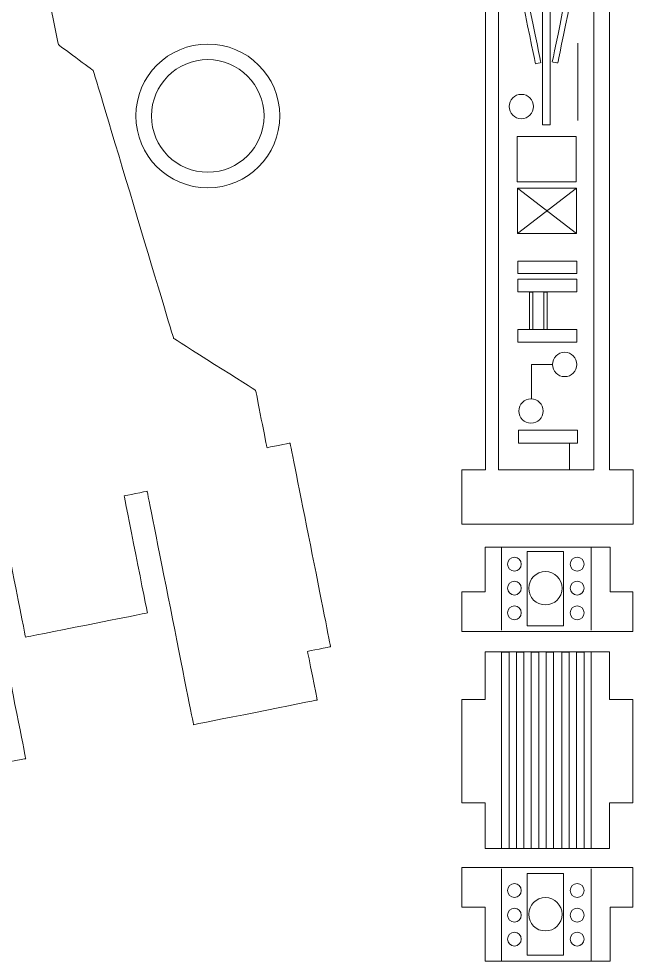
# Model space of a CAD drawing. Header units: centimetres. Extents: x -38.8 to 38.7, y -43.9 to 43.9.
# Drawn here: x 29.68 to 38.31, y -9.84 to 3.41 of the extents above; entities that cross this region are included whole.
import ezdxf

# ---------------------------------------------------------------- set-up
doc = ezdxf.new("R2010")
doc.units = ezdxf.units.CM
doc.header["$MEASUREMENT"] = 0
doc.layers.add('Layer 1', color=7, linetype='Continuous')

msp = doc.modelspace()

# ---------------------------------------------------------------- linework, layer by layer
at = {"layer": 'Layer 1', "color": 250, "lineweight": 20}
msp.add_ellipse((32.33455, 2.04545), major_axis=(0, 1.01109), ratio=1, dxfattribs=at)
at = {"layer": 'Layer 1', "color": 240, "lineweight": 20}
msp.add_ellipse((32.33455, 2.04545), major_axis=(0, 0.79131), ratio=1, dxfattribs=at)
at = {"layer": 'Layer 1', "color": 250, "lineweight": 20}
for points, knots in [([(35.90811, -2.93002), (35.90811, -2.93002), (35.90811, -3.69239), (35.90811, -3.69239), (35.90811, -3.69239), (35.90811, -3.69239), (38.31478, -3.69239), (38.31478, -3.69239), (38.31478, -3.69239), (38.31478, -3.69239), (38.31478, -2.93002), (38.31478, -2.93002), (38.31478, -2.93002), (38.31478, -2.93002), (37.98458, -2.93002), (37.98458, -2.93002), (37.98458, -2.93002), (37.98458, -2.93002), (37.98458, 6.78861), (37.98458, 6.78861), (37.98458, 6.78861), (37.98458, 6.78861), (38.31478, 6.78861), (38.31478, 6.78861), (38.31478, 6.78861), (38.31478, 6.78861), (38.31478, 7.55115), (38.31478, 7.55115), (38.31478, 7.55115), (38.31478, 7.55115), (37.98458, 7.55115), (37.98458, 7.55115), (37.98458, 7.55115), (37.98458, 7.55115), (37.98458, 8.34992), (37.98458, 8.34992), (37.98458, 8.34992), (37.98458, 8.34992), (36.23832, 8.34992), (36.23832, 8.34992), (36.23832, 8.34992), (36.23832, 8.34992), (36.23832, 7.55115), (36.23832, 7.55115), (36.23832, 7.55115), (36.23832, 7.55115), (35.90811, 7.55115), (35.90811, 7.55115), (35.90811, 7.55115), (35.90811, 7.55115), (35.90811, 6.78861), (35.90811, 6.78861), (35.90811, 6.78861), (35.90811, 6.78861), (36.23832, 6.78861), (36.23832, 6.78861), (36.23832, 6.78861), (36.23832, 6.78861), (36.23832, -2.93002), (36.23832, -2.93002), (36.23832, -2.93002), (36.23832, -2.93002), (35.90811, -2.93002), (35.90811, -2.93002)], [0, 0, 0, 0, 0.05882353, 0.05882353, 0.05882353, 0.05882354, 0.11764706, 0.11764706, 0.11764706, 0.11764707, 0.17647059, 0.17647059, 0.17647059, 0.1764706, 0.23529412, 0.23529412, 0.23529412, 0.23529413, 0.29411765, 0.29411765, 0.29411765, 0.29411766, 0.35294118, 0.35294118, 0.35294118, 0.35294119, 0.41176471, 0.41176471, 0.41176471, 0.41176472, 0.47058824, 0.47058824, 0.47058824, 0.47058825, 0.52941176, 0.52941176, 0.52941176, 0.52941177, 0.58823529, 0.58823529, 0.58823529, 0.5882353, 0.64705882, 0.64705882, 0.64705882, 0.64705883, 0.70588235, 0.70588235, 0.70588235, 0.70588236, 0.76470588, 0.76470588, 0.76470588, 0.76470589, 0.82352941, 0.82352941, 0.82352941, 0.82352942, 0.88235294, 0.88235294, 0.88235294, 0.88235295, 1, 1, 1, 1]), ([(28.48485, -5.99745), (28.48485, -5.99745), (28.15587, -6.02409), (28.15587, -6.02409), (28.15587, -6.02409), (28.15587, -6.02409), (28.25797, -7.28463), (28.25797, -7.28463), (28.25797, -7.28463), (28.25797, -7.28463), (29.77559, -6.99157), (29.77559, -6.99157), (29.77559, -6.99157), (29.77559, -6.99157), (29.12148, -3.70093), (29.12148, -3.70093), (29.12148, -3.70093), (29.12148, -3.70093), (29.44535, -3.63654), (29.44535, -3.63654), (29.44535, -3.63654), (29.44535, -3.63654), (29.77252, -5.28249), (29.77252, -5.28249), (29.77252, -5.28249), (29.77252, -5.28249), (31.48526, -4.94203), (31.48526, -4.94203), (31.48526, -4.94203), (31.48526, -4.94203), (31.15809, -3.29609), (31.15809, -3.29609), (31.15809, -3.29609), (31.15809, -3.29609), (31.48195, -3.23172), (31.48195, -3.23172), (31.48195, -3.23172), (31.48195, -3.23172), (32.13441, -6.51407), (32.13441, -6.51407), (32.13441, -6.51407), (32.13441, -6.51407), (33.8727, -6.16736), (33.8727, -6.16736), (33.8727, -6.16736), (33.8727, -6.16736), (33.73665, -5.48293), (33.73665, -5.48293), (33.73665, -5.48293), (33.73665, -5.48293), (34.0616, -5.41833), (34.0616, -5.41833), (34.0616, -5.41833), (34.0616, -5.41833), (33.49233, -2.55449), (33.49233, -2.55449), (33.49233, -2.55449), (33.49233, -2.55449), (33.16738, -2.61908), (33.16738, -2.61908), (33.16738, -2.61908), (33.16738, -2.61908), (33.00719, -1.8132), (33.00719, -1.8132), (33.00719, -1.8132), (33.00719, -1.8132), (31.85342, -1.08236), (31.85342, -1.08236), (31.85342, -1.08236), (31.85342, -1.08236), (30.72516, 2.68296), (30.72516, 2.68296), (30.72516, 2.68296), (30.72516, 2.68296), (30.23364, 3.04821), (30.23364, 3.04821), (30.23364, 3.04821), (30.23364, 3.04821), (29.21097, 8.19303), (29.21097, 8.19303), (29.21097, 8.19303), (29.21097, 8.19303), (28.8871, 8.12866), (28.8871, 8.12866), (28.8871, 8.12866), (28.8871, 8.12866), (28.95218, 7.80131), (28.95218, 7.80131), (28.95218, 7.80131), (28.95218, 7.80131), (27.23943, 7.46086), (27.23943, 7.46086), (27.23943, 7.46086), (27.23943, 7.46086), (27.17875, 7.76617), (27.17875, 7.76617), (27.17875, 7.76617), (27.17875, 7.76617), (26.85488, 7.7018), (26.85488, 7.7018), (26.85488, 7.7018), (26.85488, 7.7018), (27.87317, 2.57899), (27.87317, 2.57899), (27.87317, 2.57899), (27.87317, 2.57899), (27.50239, 2.04235), (27.50239, 2.04235), (27.50239, 2.04235), (27.50239, 2.04235), (27.6322, 0.44126), (27.6322, 0.44126), (27.6322, 0.44126), (27.6322, 0.44126), (27.96119, 0.46791), (27.96119, 0.46791), (27.96119, 0.46791), (27.96119, 0.46791), (28.48485, -5.99745), (28.48485, -5.99745)], [0, 0, 0, 0, 0.03225806, 0.03225806, 0.03225806, 0.03225807, 0.06451613, 0.06451613, 0.06451613, 0.06451614, 0.09677419, 0.09677419, 0.09677419, 0.0967742, 0.12903226, 0.12903226, 0.12903226, 0.12903227, 0.16129032, 0.16129032, 0.16129032, 0.16129033, 0.19354839, 0.19354839, 0.19354839, 0.1935484, 0.22580645, 0.22580645, 0.22580645, 0.22580646, 0.25806452, 0.25806452, 0.25806452, 0.25806453, 0.29032258, 0.29032258, 0.29032258, 0.29032259, 0.32258065, 0.32258065, 0.32258065, 0.32258066, 0.35483871, 0.35483871, 0.35483871, 0.35483872, 0.38709677, 0.38709677, 0.38709677, 0.38709678, 0.41935484, 0.41935484, 0.41935484, 0.41935485, 0.4516129, 0.4516129, 0.4516129, 0.45161291, 0.48387097, 0.48387097, 0.48387097, 0.48387098, 0.51612903, 0.51612903, 0.51612903, 0.51612904, 0.5483871, 0.5483871, 0.5483871, 0.54838711, 0.58064516, 0.58064516, 0.58064516, 0.58064517, 0.61290323, 0.61290323, 0.61290323, 0.61290324, 0.64516129, 0.64516129, 0.64516129, 0.6451613, 0.67741935, 0.67741935, 0.67741935, 0.67741936, 0.70967742, 0.70967742, 0.70967742, 0.70967743, 0.74193548, 0.74193548, 0.74193548, 0.74193549, 0.77419355, 0.77419355, 0.77419355, 0.77419356, 0.80645161, 0.80645161, 0.80645161, 0.80645162, 0.83870968, 0.83870968, 0.83870968, 0.83870969, 0.87096774, 0.87096774, 0.87096774, 0.87096775, 0.90322581, 0.90322581, 0.90322581, 0.90322582, 0.93548387, 0.93548387, 0.93548387, 0.93548388, 1, 1, 1, 1]), ([(35.9048, -5.20387), (35.9048, -5.20387), (35.9048, -4.64385), (35.9048, -4.64385), (35.9048, -4.64385), (35.9048, -4.64385), (36.235, -4.64385), (36.235, -4.64385), (36.235, -4.64385), (36.235, -4.64385), (36.235, -4.01704), (36.235, -4.01704), (36.235, -4.01704), (36.235, -4.01704), (37.99048, -4.01704), (37.99048, -4.01704), (37.99048, -4.01704), (37.99048, -4.01704), (37.99048, -4.64385), (37.99048, -4.64385), (37.99048, -4.64385), (37.99048, -4.64385), (38.31144, -4.64385), (38.31144, -4.64385), (38.31144, -4.64385), (38.31144, -4.64385), (38.31144, -5.20387), (38.31144, -5.20387), (38.31144, -5.20387), (38.31144, -5.20387), (35.9048, -5.20387), (35.9048, -5.20387)], [0, 0, 0, 0, 0.11111111, 0.11111111, 0.11111111, 0.11111112, 0.22222222, 0.22222222, 0.22222222, 0.22222223, 0.33333333, 0.33333333, 0.33333333, 0.33333334, 0.44444444, 0.44444444, 0.44444444, 0.44444445, 0.55555556, 0.55555556, 0.55555556, 0.55555557, 0.66666667, 0.66666667, 0.66666667, 0.66666668, 0.77777778, 0.77777778, 0.77777778, 0.77777779, 1, 1, 1, 1]), ([(36.235, -5.488), (36.235, -5.488), (36.235, -6.16084), (36.235, -6.16084), (36.235, -6.16084), (36.235, -6.16084), (35.9048, -6.16084), (35.9048, -6.16084), (35.9048, -6.16084), (35.9048, -6.16084), (35.9048, -7.61051), (35.9048, -7.61051), (35.9048, -7.61051), (35.9048, -7.61051), (36.235, -7.61051), (36.235, -7.61051), (36.235, -7.61051), (36.235, -7.61051), (36.235, -8.25312), (36.235, -8.25312), (36.235, -8.25312), (36.235, -8.25312), (37.98124, -8.25312), (37.98124, -8.25312), (37.98124, -8.25312), (37.98124, -8.25312), (37.98124, -7.61051), (37.98124, -7.61051), (37.98124, -7.61051), (37.98124, -7.61051), (38.31144, -7.61051), (38.31144, -7.61051), (38.31144, -7.61051), (38.31144, -7.61051), (38.31144, -6.16084), (38.31144, -6.16084), (38.31144, -6.16084), (38.31144, -6.16084), (37.98124, -6.16084), (37.98124, -6.16084), (37.98124, -6.16084), (37.98124, -6.16084), (37.98124, -5.488), (37.98124, -5.488), (37.98124, -5.488), (37.98124, -5.488), (36.235, -5.488), (36.235, -5.488)], [0, 0, 0, 0, 0.07692308, 0.07692308, 0.07692308, 0.07692309, 0.15384615, 0.15384615, 0.15384615, 0.15384616, 0.23076923, 0.23076923, 0.23076923, 0.23076924, 0.30769231, 0.30769231, 0.30769231, 0.30769232, 0.38461538, 0.38461538, 0.38461538, 0.38461539, 0.46153846, 0.46153846, 0.46153846, 0.46153847, 0.53846154, 0.53846154, 0.53846154, 0.53846155, 0.61538462, 0.61538462, 0.61538462, 0.61538463, 0.69230769, 0.69230769, 0.69230769, 0.6923077, 0.76923077, 0.76923077, 0.76923077, 0.76923078, 0.84615385, 0.84615385, 0.84615385, 0.84615386, 1, 1, 1, 1]), ([(35.9048, -8.52165), (35.9048, -8.52165), (35.9048, -9.08167), (35.9048, -9.08167), (35.9048, -9.08167), (35.9048, -9.08167), (36.235, -9.08167), (36.235, -9.08167), (36.235, -9.08167), (36.235, -9.08167), (36.235, -9.83848), (36.235, -9.83848), (36.235, -9.83848), (36.235, -9.83848), (37.99048, -9.83848), (37.99048, -9.83848), (37.99048, -9.83848), (37.99048, -9.83848), (37.99048, -9.08167), (37.99048, -9.08167), (37.99048, -9.08167), (37.99048, -9.08167), (38.31144, -9.08167), (38.31144, -9.08167), (38.31144, -9.08167), (38.31144, -9.08167), (38.31144, -8.52165), (38.31144, -8.52165), (38.31144, -8.52165), (38.31144, -8.52165), (35.9048, -8.52165), (35.9048, -8.52165)], [0, 0, 0, 0, 0.11111111, 0.11111111, 0.11111111, 0.11111112, 0.22222222, 0.22222222, 0.22222222, 0.22222223, 0.33333333, 0.33333333, 0.33333333, 0.33333334, 0.44444444, 0.44444444, 0.44444444, 0.44444445, 0.55555556, 0.55555556, 0.55555556, 0.55555557, 0.66666667, 0.66666667, 0.66666667, 0.66666668, 0.77777778, 0.77777778, 0.77777778, 0.77777779, 1, 1, 1, 1])]:
    msp.add_open_spline(points, degree=3, knots=knots, dxfattribs=at)
at = {"layer": 'Layer 1', "color": 114, "lineweight": 20}
for points, knots in [([(36.42362, 8.05378), (36.42362, 8.05378), (36.42362, -2.92893), (36.42362, -2.92893), (36.42362, -2.92893), (36.42362, -2.92893), (37.76409, -2.92893), (37.76409, -2.92893), (37.76409, -2.92893), (37.76409, -2.92893), (37.76409, 8.05378), (37.76409, 8.05378), (37.76409, 8.05378), (37.76409, 8.05378), (36.42362, 8.05378), (36.42362, 8.05378)], [0, 0, 0, 0, 0.2, 0.2, 0.2, 0.20000001, 0.4, 0.4, 0.4, 0.40000001, 0.6, 0.6, 0.6, 0.60000001, 1, 1, 1, 1]), ([(37.03822, 4.96108), (37.03822, 4.96108), (37.03822, 1.91886), (37.03822, 1.91886), (37.03822, 1.91886), (37.03822, 1.91886), (37.14986, 1.91886), (37.14986, 1.91886), (37.14986, 1.91886), (37.14986, 1.91886), (37.14986, 4.96108), (37.14986, 4.96108), (37.14986, 4.96108), (37.14986, 4.96108), (37.03822, 4.96108), (37.03822, 4.96108)], [0, 0, 0, 0, 0.2, 0.2, 0.2, 0.20000001, 0.4, 0.4, 0.4, 0.40000001, 0.6, 0.6, 0.6, 0.60000001, 1, 1, 1, 1]), ([(36.6705, 4.47651), (36.6705, 4.47651), (36.59315, 4.46053), (36.59315, 4.46053), (36.59315, 4.46053), (36.59315, 4.46053), (36.9404, 2.7799), (36.9404, 2.7799), (36.9404, 2.7799), (36.9404, 2.7799), (37.01775, 2.79588), (37.01775, 2.79588), (37.01775, 2.79588), (37.01775, 2.79588), (36.6705, 4.47651), (36.6705, 4.47651)], [0, 0, 0, 0, 0.2, 0.2, 0.2, 0.20000001, 0.4, 0.4, 0.4, 0.40000001, 0.6, 0.6, 0.6, 0.60000001, 1, 1, 1, 1]), ([(37.525, 4.48651), (37.525, 4.48651), (37.60235, 4.47053), (37.60235, 4.47053), (37.60235, 4.47053), (37.60235, 4.47053), (37.2551, 2.7899), (37.2551, 2.7899), (37.2551, 2.7899), (37.2551, 2.7899), (37.17775, 2.80588), (37.17775, 2.80588), (37.17775, 2.80588), (37.17775, 2.80588), (37.525, 4.48651), (37.525, 4.48651)], [0, 0, 0, 0, 0.2, 0.2, 0.2, 0.20000001, 0.4, 0.4, 0.4, 0.40000001, 0.6, 0.6, 0.6, 0.60000001, 1, 1, 1, 1]), ([(36.91379, 2.17792), (36.91379, 2.08345), (36.8372, 2.00686), (36.74273, 2.00686), (36.74273, 2.00686), (36.64826, 2.00686), (36.57167, 2.08345), (36.57167, 2.17792), (36.57167, 2.17792), (36.57167, 2.27239), (36.64826, 2.34898), (36.74273, 2.34898), (36.74273, 2.34898), (36.8372, 2.34898), (36.91379, 2.27239), (36.91379, 2.17792)], [0, 0, 0, 0, 0.2, 0.2, 0.2, 0.20000001, 0.4, 0.4, 0.4, 0.40000001, 0.6, 0.6, 0.6, 0.60000001, 1, 1, 1, 1]), ([(36.6832, 1.75786), (36.6832, 1.75786), (36.6832, 1.11804), (36.6832, 1.11804), (36.6832, 1.11804), (36.6832, 1.11804), (37.51532, 1.11804), (37.51532, 1.11804), (37.51532, 1.11804), (37.51532, 1.11804), (37.51532, 1.75786), (37.51532, 1.75786), (37.51532, 1.75786), (37.51532, 1.75786), (36.6832, 1.75786), (36.6832, 1.75786)], [0, 0, 0, 0, 0.2, 0.2, 0.2, 0.20000001, 0.4, 0.4, 0.4, 0.40000001, 0.6, 0.6, 0.6, 0.60000001, 1, 1, 1, 1]), ([(36.6867, 1.03027), (36.6867, 1.03027), (36.6867, 0.39045), (36.6867, 0.39045), (36.6867, 0.39045), (36.6867, 0.39045), (37.51881, 0.39045), (37.51881, 0.39045), (37.51881, 0.39045), (37.51881, 0.39045), (37.51881, 1.03027), (37.51881, 1.03027), (37.51881, 1.03027), (37.51881, 1.03027), (36.6867, 1.03027), (36.6867, 1.03027)], [0, 0, 0, 0, 0.2, 0.2, 0.2, 0.20000001, 0.4, 0.4, 0.4, 0.40000001, 0.6, 0.6, 0.6, 0.60000001, 1, 1, 1, 1]), ([(36.69163, 0.00502), (36.69163, 0.00502), (36.69163, -0.17179), (36.69163, -0.17179), (36.69163, -0.17179), (36.69163, -0.17179), (37.52152, -0.17179), (37.52152, -0.17179), (37.52152, -0.17179), (37.52152, -0.17179), (37.52152, 0.00502), (37.52152, 0.00502), (37.52152, 0.00502), (37.52152, 0.00502), (36.69163, 0.00502), (36.69163, 0.00502)], [0, 0, 0, 0, 0.2, 0.2, 0.2, 0.20000001, 0.4, 0.4, 0.4, 0.40000001, 0.6, 0.6, 0.6, 0.60000001, 1, 1, 1, 1]), ([(36.69163, -0.25075), (36.69163, -0.25075), (36.69163, -0.42756), (36.69163, -0.42756), (36.69163, -0.42756), (36.69163, -0.42756), (37.52152, -0.42756), (37.52152, -0.42756), (37.52152, -0.42756), (37.52152, -0.42756), (37.52152, -0.25075), (37.52152, -0.25075), (37.52152, -0.25075), (37.52152, -0.25075), (36.69163, -0.25075), (36.69163, -0.25075)], [0, 0, 0, 0, 0.2, 0.2, 0.2, 0.20000001, 0.4, 0.4, 0.4, 0.40000001, 0.6, 0.6, 0.6, 0.60000001, 1, 1, 1, 1]), ([(36.85677, -0.95551), (36.85677, -0.95551), (36.85677, -0.43052), (36.85677, -0.43052), (36.85677, -0.43052), (36.85677, -0.43052), (36.90505, -0.43052), (36.90505, -0.43052), (36.90505, -0.43052), (36.90505, -0.43052), (36.90505, -0.95551), (36.90505, -0.95551), (36.90505, -0.95551), (36.90505, -0.95551), (36.85677, -0.95551), (36.85677, -0.95551)], [0, 0, 0, 0, 0.2, 0.2, 0.2, 0.20000001, 0.4, 0.4, 0.4, 0.40000001, 0.6, 0.6, 0.6, 0.60000001, 1, 1, 1, 1]), ([(37.05786, -0.95901), (37.05786, -0.95901), (37.05786, -0.43402), (37.05786, -0.43402), (37.05786, -0.43402), (37.05786, -0.43402), (37.10614, -0.43402), (37.10614, -0.43402), (37.10614, -0.43402), (37.10614, -0.43402), (37.10614, -0.95901), (37.10614, -0.95901), (37.10614, -0.95901), (37.10614, -0.95901), (37.05786, -0.95901), (37.05786, -0.95901)], [0, 0, 0, 0, 0.2, 0.2, 0.2, 0.20000001, 0.4, 0.4, 0.4, 0.40000001, 0.6, 0.6, 0.6, 0.60000001, 1, 1, 1, 1]), ([(36.69163, -0.95629), (36.69163, -0.95629), (36.69163, -1.1331), (36.69163, -1.1331), (36.69163, -1.1331), (36.69163, -1.1331), (37.52152, -1.1331), (37.52152, -1.1331), (37.52152, -1.1331), (37.52152, -1.1331), (37.52152, -0.95629), (37.52152, -0.95629), (37.52152, -0.95629), (37.52152, -0.95629), (36.69163, -0.95629), (36.69163, -0.95629)], [0, 0, 0, 0, 0.2, 0.2, 0.2, 0.20000001, 0.4, 0.4, 0.4, 0.40000001, 0.6, 0.6, 0.6, 0.60000001, 1, 1, 1, 1]), ([(37.52233, -1.44924), (37.52233, -1.54371), (37.44574, -1.6203), (37.35127, -1.6203), (37.35127, -1.6203), (37.2568, -1.6203), (37.18021, -1.54371), (37.18021, -1.44924), (37.18021, -1.44924), (37.18021, -1.35477), (37.2568, -1.27818), (37.35127, -1.27818), (37.35127, -1.27818), (37.44574, -1.27818), (37.52233, -1.35477), (37.52233, -1.44924)], [0, 0, 0, 0, 0.2, 0.2, 0.2, 0.20000001, 0.4, 0.4, 0.4, 0.40000001, 0.6, 0.6, 0.6, 0.60000001, 1, 1, 1, 1]), ([(37.17488, -1.45009), (37.17488, -1.45009), (36.88384, -1.45149), (36.88384, -1.45149), (36.88384, -1.45149), (36.88384, -1.45149), (36.88613, -1.92773), (36.88613, -1.92773)], [0, 0, 0, 0, 0.33333333, 0.33333333, 0.33333333, 0.33333334, 1, 1, 1, 1]), ([(37.04923, -2.10416), (37.04923, -2.19863), (36.97264, -2.27522), (36.87817, -2.27522), (36.87817, -2.27522), (36.7837, -2.27522), (36.70711, -2.19863), (36.70711, -2.10416), (36.70711, -2.10416), (36.70711, -2.00969), (36.7837, -1.9331), (36.87817, -1.9331), (36.87817, -1.9331), (36.97264, -1.9331), (37.04923, -2.00969), (37.04923, -2.10416)], [0, 0, 0, 0, 0.2, 0.2, 0.2, 0.20000001, 0.4, 0.4, 0.4, 0.40000001, 0.6, 0.6, 0.6, 0.60000001, 1, 1, 1, 1]), ([(36.70395, -2.55701), (36.70395, -2.55701), (36.70395, -2.37222), (36.70395, -2.37222), (36.70395, -2.37222), (36.70395, -2.37222), (37.5321, -2.37222), (37.5321, -2.37222), (37.5321, -2.37222), (37.5321, -2.37222), (37.5321, -2.55701), (37.5321, -2.55701), (37.5321, -2.55701), (37.5321, -2.55701), (36.70395, -2.55701), (36.70395, -2.55701)], [0, 0, 0, 0, 0.2, 0.2, 0.2, 0.20000001, 0.4, 0.4, 0.4, 0.40000001, 0.6, 0.6, 0.6, 0.60000001, 1, 1, 1, 1]), ([(36.82596, -5.12163), (36.82596, -5.12163), (36.82596, -4.07951), (36.82596, -4.07951), (36.82596, -4.07951), (36.82596, -4.07951), (37.33748, -4.07951), (37.33748, -4.07951), (37.33748, -4.07951), (37.33748, -4.07951), (37.33748, -5.12163), (37.33748, -5.12163), (37.33748, -5.12163), (37.33748, -5.12163), (36.82596, -5.12163), (36.82596, -5.12163)], [0, 0, 0, 0, 0.2, 0.2, 0.2, 0.20000001, 0.4, 0.4, 0.4, 0.40000001, 0.6, 0.6, 0.6, 0.60000001, 1, 1, 1, 1]), ([(36.54814, -4.25709), (36.54814, -4.20351), (36.59158, -4.16007), (36.64516, -4.16007), (36.64516, -4.16007), (36.69874, -4.16007), (36.74218, -4.20351), (36.74218, -4.25709), (36.74218, -4.25709), (36.74218, -4.31067), (36.69874, -4.35411), (36.64516, -4.35411), (36.64516, -4.35411), (36.59158, -4.35411), (36.54814, -4.31067), (36.54814, -4.25709)], [0, 0, 0, 0, 0.2, 0.2, 0.2, 0.20000001, 0.4, 0.4, 0.4, 0.40000001, 0.6, 0.6, 0.6, 0.60000001, 1, 1, 1, 1]), ([(37.43009, -4.25709), (37.43009, -4.20351), (37.47353, -4.16007), (37.52711, -4.16007), (37.52711, -4.16007), (37.58069, -4.16007), (37.62413, -4.20351), (37.62413, -4.25709), (37.62413, -4.25709), (37.62413, -4.31067), (37.58069, -4.35411), (37.52711, -4.35411), (37.52711, -4.35411), (37.47353, -4.35411), (37.43009, -4.31067), (37.43009, -4.25709)], [0, 0, 0, 0, 0.2, 0.2, 0.2, 0.20000001, 0.4, 0.4, 0.4, 0.40000001, 0.6, 0.6, 0.6, 0.60000001, 1, 1, 1, 1]), ([(37.31606, -4.59546), (37.31606, -4.46604), (37.21114, -4.36112), (37.08172, -4.36112), (37.08172, -4.36112), (36.9523, -4.36112), (36.84738, -4.46604), (36.84738, -4.59546), (36.84738, -4.59546), (36.84738, -4.72488), (36.9523, -4.8298), (37.08172, -4.8298), (37.08172, -4.8298), (37.21114, -4.8298), (37.31606, -4.72488), (37.31606, -4.59546)], [0, 0, 0, 0, 0.2, 0.2, 0.2, 0.20000001, 0.4, 0.4, 0.4, 0.40000001, 0.6, 0.6, 0.6, 0.60000001, 1, 1, 1, 1]), ([(36.54814, -4.59329), (36.54814, -4.53971), (36.59158, -4.49627), (36.64516, -4.49627), (36.64516, -4.49627), (36.69874, -4.49627), (36.74218, -4.53971), (36.74218, -4.59329), (36.74218, -4.59329), (36.74218, -4.64687), (36.69874, -4.69031), (36.64516, -4.69031), (36.64516, -4.69031), (36.59158, -4.69031), (36.54814, -4.64687), (36.54814, -4.59329)], [0, 0, 0, 0, 0.2, 0.2, 0.2, 0.20000001, 0.4, 0.4, 0.4, 0.40000001, 0.6, 0.6, 0.6, 0.60000001, 1, 1, 1, 1]), ([(37.43009, -4.59329), (37.43009, -4.53971), (37.47353, -4.49627), (37.52711, -4.49627), (37.52711, -4.49627), (37.58069, -4.49627), (37.62413, -4.53971), (37.62413, -4.59329), (37.62413, -4.59329), (37.62413, -4.64687), (37.58069, -4.69031), (37.52711, -4.69031), (37.52711, -4.69031), (37.47353, -4.69031), (37.43009, -4.64687), (37.43009, -4.59329)], [0, 0, 0, 0, 0.2, 0.2, 0.2, 0.20000001, 0.4, 0.4, 0.4, 0.40000001, 0.6, 0.6, 0.6, 0.60000001, 1, 1, 1, 1]), ([(36.54814, -4.9406), (36.54814, -4.88702), (36.59158, -4.84358), (36.64516, -4.84358), (36.64516, -4.84358), (36.69874, -4.84358), (36.74218, -4.88702), (36.74218, -4.9406), (36.74218, -4.9406), (36.74218, -4.99418), (36.69874, -5.03762), (36.64516, -5.03762), (36.64516, -5.03762), (36.59158, -5.03762), (36.54814, -4.99418), (36.54814, -4.9406)], [0, 0, 0, 0, 0.2, 0.2, 0.2, 0.20000001, 0.4, 0.4, 0.4, 0.40000001, 0.6, 0.6, 0.6, 0.60000001, 1, 1, 1, 1]), ([(37.43009, -4.9406), (37.43009, -4.88702), (37.47353, -4.84358), (37.52711, -4.84358), (37.52711, -4.84358), (37.58069, -4.84358), (37.62413, -4.88702), (37.62413, -4.9406), (37.62413, -4.9406), (37.62413, -4.99418), (37.58069, -5.03762), (37.52711, -5.03762), (37.52711, -5.03762), (37.47353, -5.03762), (37.43009, -4.99418), (37.43009, -4.9406)], [0, 0, 0, 0, 0.2, 0.2, 0.2, 0.20000001, 0.4, 0.4, 0.4, 0.40000001, 0.6, 0.6, 0.6, 0.60000001, 1, 1, 1, 1]), ([(36.46437, -5.49596), (36.46437, -5.49596), (36.46437, -8.25312), (36.46437, -8.25312), (36.46437, -8.25312), (36.46437, -8.25312), (36.56947, -8.25312), (36.56947, -8.25312), (36.56947, -8.25312), (36.56947, -8.25312), (36.56947, -5.49596), (36.56947, -5.49596), (36.56947, -5.49596), (36.56947, -5.49596), (36.46437, -5.49596), (36.46437, -5.49596)], [0, 0, 0, 0, 0.2, 0.2, 0.2, 0.20000001, 0.4, 0.4, 0.4, 0.40000001, 0.6, 0.6, 0.6, 0.60000001, 1, 1, 1, 1]), ([(36.67437, -5.49596), (36.67437, -5.49596), (36.67437, -8.25312), (36.67437, -8.25312), (36.67437, -8.25312), (36.67437, -8.25312), (36.77947, -8.25312), (36.77947, -8.25312), (36.77947, -8.25312), (36.77947, -8.25312), (36.77947, -5.49596), (36.77947, -5.49596), (36.77947, -5.49596), (36.77947, -5.49596), (36.67437, -5.49596), (36.67437, -5.49596)], [0, 0, 0, 0, 0.2, 0.2, 0.2, 0.20000001, 0.4, 0.4, 0.4, 0.40000001, 0.6, 0.6, 0.6, 0.60000001, 1, 1, 1, 1]), ([(36.88211, -5.49596), (36.88211, -5.49596), (36.88211, -8.25312), (36.88211, -8.25312), (36.88211, -8.25312), (36.88211, -8.25312), (36.98721, -8.25312), (36.98721, -8.25312), (36.98721, -8.25312), (36.98721, -8.25312), (36.98721, -5.49596), (36.98721, -5.49596), (36.98721, -5.49596), (36.98721, -5.49596), (36.88211, -5.49596), (36.88211, -5.49596)], [0, 0, 0, 0, 0.2, 0.2, 0.2, 0.20000001, 0.4, 0.4, 0.4, 0.40000001, 0.6, 0.6, 0.6, 0.60000001, 1, 1, 1, 1]), ([(37.09211, -5.49596), (37.09211, -5.49596), (37.09211, -8.25312), (37.09211, -8.25312), (37.09211, -8.25312), (37.09211, -8.25312), (37.19721, -8.25312), (37.19721, -8.25312), (37.19721, -8.25312), (37.19721, -8.25312), (37.19721, -5.49596), (37.19721, -5.49596), (37.19721, -5.49596), (37.19721, -5.49596), (37.09211, -5.49596), (37.09211, -5.49596)], [0, 0, 0, 0, 0.2, 0.2, 0.2, 0.20000001, 0.4, 0.4, 0.4, 0.40000001, 0.6, 0.6, 0.6, 0.60000001, 1, 1, 1, 1]), ([(37.30986, -5.49596), (37.30986, -5.49596), (37.30986, -8.25312), (37.30986, -8.25312), (37.30986, -8.25312), (37.30986, -8.25312), (37.41496, -8.25312), (37.41496, -8.25312), (37.41496, -8.25312), (37.41496, -8.25312), (37.41496, -5.49596), (37.41496, -5.49596), (37.41496, -5.49596), (37.41496, -5.49596), (37.30986, -5.49596), (37.30986, -5.49596)], [0, 0, 0, 0, 0.2, 0.2, 0.2, 0.20000001, 0.4, 0.4, 0.4, 0.40000001, 0.6, 0.6, 0.6, 0.60000001, 1, 1, 1, 1]), ([(37.51986, -5.49596), (37.51986, -5.49596), (37.51986, -8.25312), (37.51986, -8.25312), (37.51986, -8.25312), (37.51986, -8.25312), (37.62496, -8.25312), (37.62496, -8.25312), (37.62496, -8.25312), (37.62496, -8.25312), (37.62496, -5.49596), (37.62496, -5.49596), (37.62496, -5.49596), (37.62496, -5.49596), (37.51986, -5.49596), (37.51986, -5.49596)], [0, 0, 0, 0, 0.2, 0.2, 0.2, 0.20000001, 0.4, 0.4, 0.4, 0.40000001, 0.6, 0.6, 0.6, 0.60000001, 1, 1, 1, 1]), ([(36.82596, -8.60389), (36.82596, -8.60389), (36.82596, -9.75623), (36.82596, -9.75623), (36.82596, -9.75623), (36.82596, -9.75623), (37.33748, -9.75623), (37.33748, -9.75623), (37.33748, -9.75623), (37.33748, -9.75623), (37.33748, -8.60389), (37.33748, -8.60389), (37.33748, -8.60389), (37.33748, -8.60389), (36.82596, -8.60389), (36.82596, -8.60389)], [0, 0, 0, 0, 0.2, 0.2, 0.2, 0.20000001, 0.4, 0.4, 0.4, 0.40000001, 0.6, 0.6, 0.6, 0.60000001, 1, 1, 1, 1]), ([(36.54814, -8.84492), (36.54814, -8.8985), (36.59158, -8.94194), (36.64516, -8.94194), (36.64516, -8.94194), (36.69874, -8.94194), (36.74218, -8.8985), (36.74218, -8.84492), (36.74218, -8.84492), (36.74218, -8.79134), (36.69874, -8.7479), (36.64516, -8.7479), (36.64516, -8.7479), (36.59158, -8.7479), (36.54814, -8.79134), (36.54814, -8.84492)], [0, 0, 0, 0, 0.2, 0.2, 0.2, 0.20000001, 0.4, 0.4, 0.4, 0.40000001, 0.6, 0.6, 0.6, 0.60000001, 1, 1, 1, 1]), ([(37.43009, -8.84492), (37.43009, -8.8985), (37.47353, -8.94194), (37.52711, -8.94194), (37.52711, -8.94194), (37.58069, -8.94194), (37.62413, -8.8985), (37.62413, -8.84492), (37.62413, -8.84492), (37.62413, -8.79134), (37.58069, -8.7479), (37.52711, -8.7479), (37.52711, -8.7479), (37.47353, -8.7479), (37.43009, -8.79134), (37.43009, -8.84492)], [0, 0, 0, 0, 0.2, 0.2, 0.2, 0.20000001, 0.4, 0.4, 0.4, 0.40000001, 0.6, 0.6, 0.6, 0.60000001, 1, 1, 1, 1]), ([(37.31606, -9.18006), (37.31606, -9.30948), (37.21114, -9.4144), (37.08172, -9.4144), (37.08172, -9.4144), (36.9523, -9.4144), (36.84738, -9.30948), (36.84738, -9.18006), (36.84738, -9.18006), (36.84738, -9.05064), (36.9523, -8.94572), (37.08172, -8.94572), (37.08172, -8.94572), (37.21114, -8.94572), (37.31606, -9.05064), (37.31606, -9.18006)], [0, 0, 0, 0, 0.2, 0.2, 0.2, 0.20000001, 0.4, 0.4, 0.4, 0.40000001, 0.6, 0.6, 0.6, 0.60000001, 1, 1, 1, 1]), ([(36.54814, -9.19223), (36.54814, -9.24581), (36.59158, -9.28925), (36.64516, -9.28925), (36.64516, -9.28925), (36.69874, -9.28925), (36.74218, -9.24581), (36.74218, -9.19223), (36.74218, -9.19223), (36.74218, -9.13865), (36.69874, -9.09521), (36.64516, -9.09521), (36.64516, -9.09521), (36.59158, -9.09521), (36.54814, -9.13865), (36.54814, -9.19223)], [0, 0, 0, 0, 0.2, 0.2, 0.2, 0.20000001, 0.4, 0.4, 0.4, 0.40000001, 0.6, 0.6, 0.6, 0.60000001, 1, 1, 1, 1]), ([(37.43009, -9.19223), (37.43009, -9.24581), (37.47353, -9.28925), (37.52711, -9.28925), (37.52711, -9.28925), (37.58069, -9.28925), (37.62413, -9.24581), (37.62413, -9.19223), (37.62413, -9.19223), (37.62413, -9.13865), (37.58069, -9.09521), (37.52711, -9.09521), (37.52711, -9.09521), (37.47353, -9.09521), (37.43009, -9.13865), (37.43009, -9.19223)], [0, 0, 0, 0, 0.2, 0.2, 0.2, 0.20000001, 0.4, 0.4, 0.4, 0.40000001, 0.6, 0.6, 0.6, 0.60000001, 1, 1, 1, 1]), ([(36.54814, -9.52843), (36.54814, -9.58201), (36.59158, -9.62545), (36.64516, -9.62545), (36.64516, -9.62545), (36.69874, -9.62545), (36.74218, -9.58201), (36.74218, -9.52843), (36.74218, -9.52843), (36.74218, -9.47485), (36.69874, -9.43141), (36.64516, -9.43141), (36.64516, -9.43141), (36.59158, -9.43141), (36.54814, -9.47485), (36.54814, -9.52843)], [0, 0, 0, 0, 0.2, 0.2, 0.2, 0.20000001, 0.4, 0.4, 0.4, 0.40000001, 0.6, 0.6, 0.6, 0.60000001, 1, 1, 1, 1]), ([(37.43009, -9.52843), (37.43009, -9.58201), (37.47353, -9.62545), (37.52711, -9.62545), (37.52711, -9.62545), (37.58069, -9.62545), (37.62413, -9.58201), (37.62413, -9.52843), (37.62413, -9.52843), (37.62413, -9.47485), (37.58069, -9.43141), (37.52711, -9.43141), (37.52711, -9.43141), (37.47353, -9.43141), (37.43009, -9.47485), (37.43009, -9.52843)], [0, 0, 0, 0, 0.2, 0.2, 0.2, 0.20000001, 0.4, 0.4, 0.4, 0.40000001, 0.6, 0.6, 0.6, 0.60000001, 1, 1, 1, 1])]:
    msp.add_open_spline(points, degree=3, knots=knots, dxfattribs=at)
for points in [[(37.53762, 1.98247), (37.53762, 3.06724), (37.53762, 3.06724), (37.53762, 3.06724)], [(36.6867, 1.03027), (36.6867, 1.03027), (37.51881, 0.39045), (37.51881, 0.39045)], [(36.6867, 0.39045), (36.6867, 0.39045), (37.51881, 1.03027), (37.51881, 1.03027)], [(37.42013, -2.93059), (37.42013, -2.55357), (37.42013, -2.55357), (37.42013, -2.55357)], [(36.46437, -5.18624), (36.46437, -5.18624), (36.46437, -4.01464), (36.46437, -4.01464)], [(37.72555, -5.18624), (37.72555, -5.18624), (37.72555, -4.01464), (37.72555, -4.01464)], [(37.72555, -5.49596), (37.72555, -5.49596), (37.72555, -8.25312), (37.72555, -8.25312)], [(36.46437, -8.53928), (36.46437, -8.53928), (36.46437, -9.83848), (36.46437, -9.83848)], [(37.72555, -8.53928), (37.72555, -8.53928), (37.72555, -9.83848), (37.72555, -9.83848)]]:
    msp.add_open_spline(points, degree=3, dxfattribs=at)

doc.saveas('drawing.dxf')
